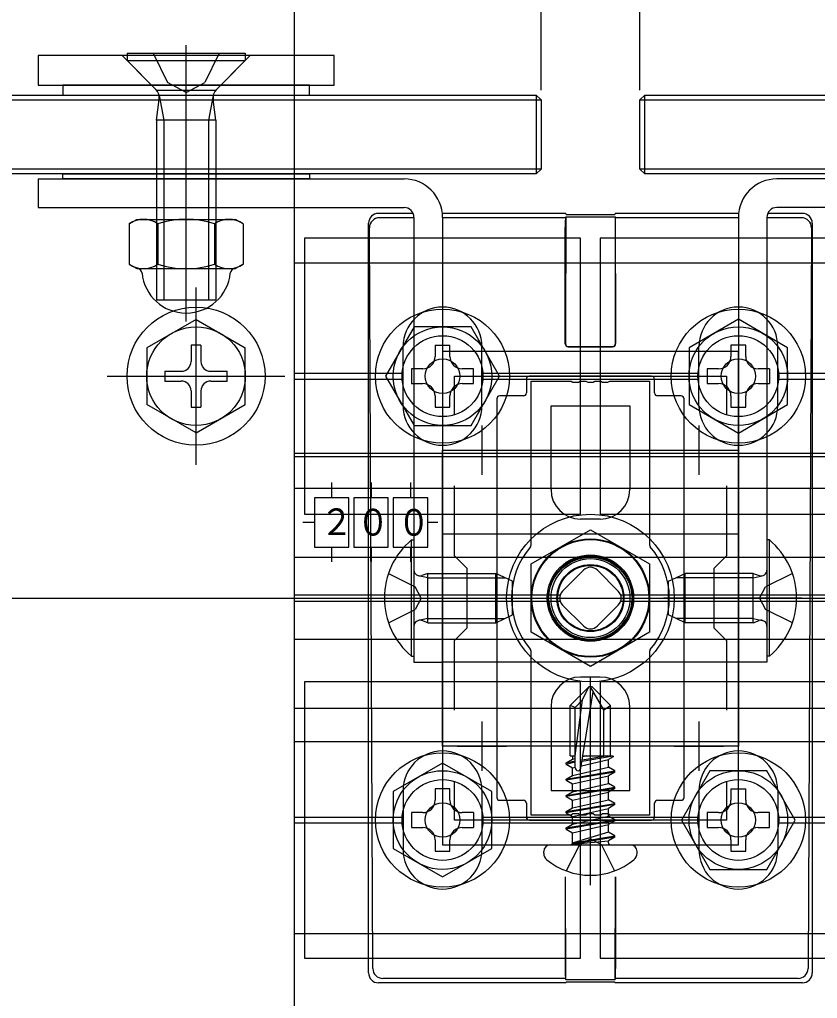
# Model space of a CAD drawing. Units: millimetres, scale not verified. Extents: x -875 to 875, y -1299 to 1293.
# Drawn here: x 367.1 to 448, y 848.6 to 947.9 of the extents above; entities that cross this region are included whole.
import ezdxf
from ezdxf.enums import TextEntityAlignment as Align

# ---------------------------------------------------------------- set-up
doc = ezdxf.new("R2010")
doc.units = ezdxf.units.MM
doc.header["$LTSCALE"] = 8
for name, color, linetype in [('0-2_YKK_11', 7, 'Continuous'), ('0-3_YKK_12', 2, 'Continuous'), ('0-4_YKK_13', 4, 'Continuous'), ('0-5_YKK_D', 6, 'Continuous'), ('0-7_YSS_K', 3, 'Continuous')]:
    doc.layers.add(name, color=color, linetype=linetype)
doc.styles.add('ＭＳ ゴシック', font='')
doc.styles.get('ＭＳ ゴシック').set_extended_font_data('MS Gothic')

msp = doc.modelspace()

# ---------------------------------------------------------------- linework, layer by layer
at = {"layer": '0-2_YKK_11'}
for p, q in [((414, 906.7), (414, 901.7)), ((436, 906.7), (436, 901.7)), ((411.5, 904.2), (416.5, 904.2)), ((433.5, 904.2), (438.5, 904.2)), ((414, 876.7), (414, 871.7)), ((436, 876.7), (436, 871.7)), ((411.5, 874.2), (416.5, 874.2)), ((433.5, 874.2), (438.5, 874.2))]:
    msp.add_line(p, q, dxfattribs=at)
msp.add_lwpolyline([(410, 914.2), (410, 864.2), (440, 864.2), (440, 914.2)], close=True, dxfattribs=at)
for points in [[(411.2, 907.833), (411.2, 911.7), (438.8, 911.7), (438.8, 907.833)], [(411.2, 877.833), (411.2, 884.9), (412.5, 886.2), (412.5, 892.2), (411.2, 893.5), (411.2, 900.567)], [(438.8, 900.567), (438.8, 893.5), (437.5, 892.2), (437.5, 886.2), (438.8, 884.9), (438.8, 877.833)], [(438.8, 870.567), (438.8, 866.7), (411.2, 866.7), (411.2, 870.567)]]:
    msp.add_lwpolyline(points, dxfattribs=at)
at = {"layer": '0-3_YKK_12'}
msp.add_circle((425, 889.2), 6, dxfattribs=at)
at = {"layer": '0-4_YKK_13'}
for p, q in [((384, 917.235), (384, 945.243)), ((377.5, 944.2), (380.5, 941.2)), ((378, 944.45), (390, 944.45)), ((380.65, 944.45), (382.095, 941.487)), ((387.35, 944.45), (385.905, 941.487)), ((390.5, 944.2), (387.5, 941.2)), ((378, 943.7), (390, 943.7)), ((378, 943.7), (380.933, 940.767)), ((390, 943.7), (387.067, 940.767)), ((384, 940.474), (382.095, 941.487)), ((384, 940.474), (385.905, 941.487)), ((-202.5, 940.2), (419.5, 940.2)), ((386.967, 940.653), (381.033, 940.653)), ((381.262, 940.149), (381.75, 937.653)), ((386.738, 940.149), (386.25, 937.653)), ((419.5, 940.2), (419.5, 932.2)), ((419.5, 940.2), (420, 939.7)), ((430, 939.7), (430.5, 940.2)), ((430.5, 932.2), (430.5, 940.2)), ((430.5, 940.2), (769.5, 940.2)), ((-203, 939.7), (420, 939.7)), ((381, 937.653), (381.274, 939.764)), ((387, 937.653), (386.726, 939.764)), ((420, 939.7), (420, 932.7)), ((430, 939.7), (770, 939.7)), ((430, 932.7), (430, 939.7)), ((381.75, 937.653), (381.75, 919.45)), ((386.25, 937.653), (386.25, 919.45)), ((387, 937.653), (387, 919.45)), ((420, 932.7), (-203, 932.7)), ((419.5, 932.2), (-202.5, 932.2)), ((419.5, 932.2), (420, 932.7)), ((770, 932.7), (430, 932.7)), ((430, 932.7), (430.5, 932.2)), ((769.5, 932.2), (430.5, 932.2)), ((369, 931.7), (369, 928.8)), ((369, 931.7), (406.1, 931.7)), ((481, 931.7), (443.9, 931.7)), ((369, 928.8), (406.1, 928.8)), ((407.017, 928.2), (403.5, 928.2)), ((422.5, 928.2), (409.979, 928.2)), ((422.5, 928.2), (422.535, 928.095)), ((422.535, 928.095), (427.465, 928.095)), ((427.465, 928.095), (427.5, 928.2)), ((440.021, 928.2), (427.5, 928.2)), ((446.5, 928.2), (442.983, 928.2)), ((481, 928.8), (443.9, 928.8)), ((378.226, 927.153), (379, 927.6)), ((379, 927.6), (389, 927.6)), ((381.113, 927.153), (381.113, 923.047)), ((386.887, 927.153), (386.887, 923.047)), ((389.774, 927.153), (389, 927.6)), ((402.5, 919.2), (402.5, 927.2)), ((407.1, 927.758), (403.591, 927.758)), ((410, 927.8), (410, 882.7)), ((422.464, 927.758), (410, 927.758)), ((422.464, 927.758), (422.499, 927.863)), ((422.499, 927.863), (427.501, 927.863)), ((427.536, 927.758), (427.501, 927.863)), ((440, 927.758), (427.536, 927.758)), ((440, 927.8), (440, 882.7)), ((446.409, 927.758), (442.9, 927.758)), ((447.5, 927.2), (447.5, 919.2)), ((402.625, 919.2), (402.591, 926.753)), ((447.409, 926.753), (447.375, 919.2)), ((395, 923.2), (455, 923.2)), ((385, 902.7), (385, 920.7)), ((381, 919.45), (387, 919.45)), ((402.5, 851.199), (402.5, 919.2)), ((402.934, 851.636), (402.625, 919.2)), ((447.375, 919.2), (447.066, 851.636)), ((447.5, 919.2), (447.5, 851.199)), ((385, 917.45), (380, 914.563)), ((385, 917.45), (390, 914.563)), ((380, 914.563), (380, 908.837)), ((385.5, 914.85), (384.5, 914.85)), ((384.5, 914.85), (384.5, 913.2)), ((385.5, 914.85), (385.5, 913.2)), ((390, 908.837), (390, 914.563)), ((406, 908.7), (406, 914.7)), ((409.25, 914.85), (409.25, 913.7)), ((409.25, 914.85), (410.75, 914.85)), ((410.75, 913.7), (410.75, 914.85)), ((414, 908.7), (414, 914.7)), ((422.748, 914.683), (427.252, 914.683)), ((422.765, 914.7), (427.235, 914.7)), ((436, 908.7), (436, 914.7)), ((440.75, 914.85), (439.25, 914.85)), ((439.25, 914.85), (439.25, 913.7)), ((440.75, 913.7), (440.75, 914.85)), ((444, 908.7), (444, 914.7)), ((381.85, 912.2), (381.85, 911.2)), ((381.85, 912.2), (383.5, 912.2)), ((386.5, 912.2), (388.15, 912.2)), ((388.15, 911.2), (388.15, 912.2)), ((406.85, 912.45), (406.85, 910.95)), ((408, 912.45), (406.85, 912.45)), ((413.15, 912.45), (412, 912.45)), ((413.15, 910.95), (413.15, 912.45)), ((438, 912.45), (436.85, 912.45)), ((443.15, 912.45), (442, 912.45)), ((443.15, 912.45), (443.15, 910.95)), ((376, 911.7), (394, 911.7)), ((381.85, 911.2), (383.5, 911.2)), ((386.5, 911.2), (388.15, 911.2)), ((395, 912), (406, 912)), ((395, 911.4), (406, 911.4)), ((414, 912), (436, 912)), ((414, 911.4), (436, 911.4)), ((418.5, 911.4), (418.5, 910)), ((431.2, 911.7), (418.8, 911.7)), ((431.5, 910), (431.5, 911.4)), ((444, 912), (455, 912)), ((444, 911.4), (455, 911.4)), ((384.5, 910.2), (384.5, 908.55)), ((385.5, 910.2), (385.5, 908.55)), ((406.85, 910.95), (408, 910.95)), ((412, 910.95), (413.15, 910.95)), ((442, 910.95), (443.15, 910.95)), ((409.25, 909.7), (409.25, 908.55)), ((415.5, 909.4), (415.5, 869)), ((418.2, 909.7), (415.8, 909.7)), ((434.2, 909.7), (431.8, 909.7)), ((434.5, 869), (434.5, 909.4)), ((439.25, 909.7), (439.25, 908.55)), ((440.75, 908.55), (440.75, 909.7)), ((385, 905.95), (380, 908.837)), ((384.5, 908.55), (385.5, 908.55)), ((385, 905.95), (390, 908.837)), ((439.25, 908.55), (440.75, 908.55)), ((395, 900.35), (455, 900.35)), ((398.75, 900.91), (398.75, 899.35)), ((402.75, 900.91), (402.75, 899.35)), ((406.75, 900.91), (406.75, 899.35)), ((426, 897.2), (424, 897.2)), ((397, 896.85), (395.829, 896.85)), ((409.535, 896.85), (408.5, 896.85)), ((398.75, 894.35), (398.75, 892.875)), ((402.75, 894.35), (402.75, 892.875)), ((406.75, 894.35), (406.75, 892.875)), ((406.852, 895.1), (407.1, 895.1)), ((406.852, 883.3), (406.852, 895.1)), ((407.1, 895.1), (407.1, 883.3)), ((442.9, 895.1), (442.9, 883.3)), ((443.148, 895.1), (442.9, 895.1)), ((443.148, 883.3), (443.148, 895.1)), ((395, 893.35), (455, 893.35)), ((404.517, 891.7), (407.235, 890.345)), ((408.5, 891.267), (407.577, 891.46)), ((408.5, 891.7), (407.905, 891.484)), ((408.5, 886.7), (408.5, 891.7)), ((408.5, 891.7), (415.4, 891.7)), ((408.5, 891.267), (416.32, 891.267)), ((415.4, 886.7), (415.4, 891.7)), ((417.1, 890.9), (415.4, 891.7)), ((422.172, 889.907), (424.293, 892.028)), ((425.707, 892.028), (427.828, 889.907)), ((432.9, 890.9), (434.6, 891.7)), ((441.5, 891.267), (433.68, 891.267)), ((441.5, 891.7), (434.6, 891.7)), ((434.6, 886.7), (434.6, 891.7)), ((441.5, 886.7), (441.5, 891.7)), ((441.5, 891.7), (442.095, 891.484)), ((441.5, 891.267), (442.423, 891.46)), ((445.483, 891.7), (442.765, 890.345)), ((407.844, 889.2), (407.235, 890.345)), ((417.1, 887.5), (417.1, 890.9)), ((432.9, 887.5), (432.9, 890.9)), ((442.156, 889.2), (442.765, 890.345)), ((421.925, 889.5), (395, 889.5)), ((403.6, 889.2), (417.6, 889.2)), ((407.844, 889.2), (407.235, 888.055)), ((455, 889.5), (428.075, 889.5)), ((446.4, 889.2), (432.4, 889.2)), ((442.156, 889.2), (442.765, 888.055)), ((395, 888.9), (421.925, 888.9)), ((424.293, 886.372), (422.172, 888.493)), ((427.828, 888.493), (425.707, 886.372)), ((428.075, 888.9), (455, 888.9)), ((404.517, 886.7), (407.235, 888.055)), ((415.4, 886.7), (417.1, 887.5)), ((434.6, 886.7), (432.9, 887.5)), ((445.483, 886.7), (442.765, 888.055)), ((408.5, 887.133), (407.577, 886.94)), ((408.5, 886.7), (407.905, 886.916)), ((408.5, 887.133), (416.32, 887.133)), ((408.5, 886.7), (415.4, 886.7)), ((441.5, 887.133), (433.68, 887.133)), ((441.5, 886.7), (434.6, 886.7)), ((441.5, 887.133), (442.423, 886.94)), ((441.5, 886.7), (442.095, 886.916)), ((395, 885.05), (455, 885.05)), ((406.852, 883.3), (407.1, 883.3)), ((443.148, 883.3), (442.9, 883.3)), ((426, 881.2), (424, 881.2)), ((425, 860.1), (425, 881.202)), ((424.825, 880.2), (422.95, 878.325)), ((424.035, 871.947), (425.289, 879.699)), ((424.207, 878.874), (424.825, 880.2)), ((425.175, 880.2), (424.825, 880.2)), ((426.35, 877.862), (425, 880.2)), ((425.175, 880.2), (427.05, 878.325)), ((422.95, 873.2), (422.95, 878.325)), ((423.45, 878.118), (422.95, 878.325)), ((423.45, 873.2), (424.207, 878.874)), ((427.05, 873.2), (427.05, 878.325)), ((395, 878.05), (455, 878.05)), ((395, 874.67), (455, 874.67)), ((422.528, 872.497), (423.176, 872.87)), ((422.528, 872.497), (423.45, 872.705)), ((422.528, 872.379), (423.45, 872.587)), ((422.528, 872.379), (422.528, 872.497)), ((422.528, 872.379), (423.176, 872.005)), ((422.95, 873.2), (423.45, 873.2)), ((423.176, 873.2), (423.176, 872.87)), ((423.176, 872.87), (423.45, 872.932)), ((424.077, 872.209), (426.824, 872.829)), ((427.311, 873.176), (424.149, 872.649)), ((426.749, 873.2), (424.168, 872.77)), ((424.636, 873.2), (424.223, 873.107)), ((424.238, 873.2), (427.05, 873.2)), ((427.311, 873.11), (426.824, 872.829)), ((426.824, 872.046), (426.824, 872.829)), ((427.311, 873.176), (427.05, 873.2)), ((427.311, 873.176), (427.311, 873.176)), ((427.311, 873.176), (427.311, 873.11)), ((422.528, 870.849), (427.472, 871.673)), ((427.472, 871.555), (422.528, 870.731)), ((423.176, 872.005), (423.45, 872.067)), ((423.176, 871.222), (426.824, 872.046)), ((423.176, 871.222), (423.176, 872.005)), ((427.472, 871.673), (426.824, 872.046)), ((427.472, 871.555), (426.824, 871.181)), ((427.472, 871.555), (427.472, 871.673)), ((422.528, 870.849), (423.176, 871.222)), ((422.528, 870.731), (422.528, 870.849)), ((422.528, 870.731), (423.176, 870.357)), ((423.176, 870.357), (426.824, 871.181)), ((423.176, 869.575), (426.824, 870.399)), ((423.176, 869.575), (423.176, 870.357)), ((426.824, 870.399), (426.824, 871.181)), ((427.472, 870.025), (426.824, 870.399)), ((406, 869.7), (406, 863.7)), ((410.75, 869.85), (409.25, 869.85)), ((409.25, 869.85), (409.25, 868.7)), ((410.75, 868.7), (410.75, 869.85)), ((414, 869.7), (414, 863.7)), ((422.528, 869.201), (427.472, 870.025)), ((427.472, 869.907), (422.528, 869.083)), ((422.528, 869.201), (423.176, 869.575)), ((423.176, 868.709), (426.824, 869.533)), ((427.472, 869.907), (426.824, 869.533)), ((426.824, 868.751), (426.824, 869.533)), ((427.472, 869.907), (427.472, 870.025)), ((436, 869.7), (436, 863.7)), ((439.25, 869.85), (439.25, 868.7)), ((439.25, 869.85), (440.75, 869.85)), ((440.75, 868.7), (440.75, 869.85)), ((444, 869.7), (444, 863.7)), ((415.8, 868.7), (418.2, 868.7)), ((418.5, 868.4), (418.5, 867)), ((422.528, 869.083), (422.528, 869.201)), ((422.528, 869.083), (423.176, 868.709)), ((422.528, 867.553), (427.472, 868.377)), ((423.176, 867.927), (426.824, 868.751)), ((423.176, 867.927), (423.176, 868.709)), ((427.472, 868.377), (426.824, 868.751)), ((427.472, 868.259), (427.472, 868.377)), ((431.5, 867), (431.5, 868.4)), ((431.8, 868.7), (434.2, 868.7)), ((408, 867.45), (406.85, 867.45)), ((413.15, 867.45), (412, 867.45)), ((413.15, 867.45), (413.15, 865.95)), ((427.472, 868.259), (422.528, 867.435)), ((422.528, 867.553), (423.176, 867.927)), ((422.528, 867.435), (422.528, 867.553)), ((422.528, 867.435), (423.176, 867.061)), ((423.176, 867.061), (426.824, 867.885)), ((427.472, 868.259), (426.824, 867.885)), ((426.824, 867.103), (426.824, 867.885)), ((436.85, 867.45), (436.85, 865.95)), ((438, 867.45), (436.85, 867.45)), ((443.15, 867.45), (442, 867.45)), ((443.15, 865.95), (443.15, 867.45)), ((395, 867), (406, 867)), ((395, 866.4), (406, 866.4)), ((414, 867), (436, 867)), ((414, 866.4), (436, 866.4)), ((418.8, 866.7), (431.2, 866.7)), ((427.472, 866.611), (422.528, 865.787)), ((423.176, 866.279), (426.824, 867.103)), ((423.176, 866.279), (423.176, 867.061)), ((427.472, 866.611), (426.824, 866.238)), ((427.472, 866.611), (427.472, 866.729)), ((444, 867), (455, 867)), ((444, 866.4), (455, 866.4)), ((412, 865.95), (413.15, 865.95)), ((422.528, 865.905), (423.176, 866.279)), ((422.528, 865.787), (422.528, 865.905)), ((422.528, 865.787), (423.176, 865.414)), ((423.176, 865.414), (426.824, 866.238)), ((423.176, 864.4), (423.176, 865.414)), ((426.824, 865.455), (423.234, 864.375)), ((426.824, 865.455), (426.824, 866.238)), ((436.85, 865.95), (438, 865.95)), ((442, 865.95), (443.15, 865.95)), ((409.25, 864.7), (409.25, 863.55)), ((410.75, 863.55), (410.75, 864.7)), ((423.234, 864.375), (427.472, 865.081)), ((427.472, 864.963), (423.234, 864.257)), ((423.234, 864.257), (426.824, 864.59)), ((423.875, 864.2), (425, 864.798)), ((426.125, 864.2), (425, 864.798)), ((427.472, 864.963), (426.824, 864.59)), ((426.824, 864.4), (426.824, 864.59)), ((427.472, 864.963), (427.472, 865.081)), ((439.25, 864.7), (439.25, 863.55)), ((409.25, 863.55), (410.75, 863.55)), ((420.265, 863.338), (420.265, 863.5)), ((420.965, 864.2), (429.035, 864.2)), ((423.875, 864.2), (422.55, 861.543)), ((423.234, 864.257), (423.234, 864.375)), ((426.125, 864.2), (427.45, 861.543)), ((429.735, 863.338), (429.735, 863.5)), ((422.448, 860.935), (422.448, 851.641)), ((422.499, 850.537), (422.472, 860.927)), ((427.501, 850.537), (427.528, 860.927)), ((427.552, 860.935), (427.552, 851.641)), ((395, 855.2), (455, 855.2)), ((422.464, 850.642), (403.933, 850.642)), ((422.464, 850.642), (422.499, 850.537)), ((422.499, 850.537), (427.501, 850.537)), ((427.536, 850.642), (427.501, 850.537)), ((446.067, 850.642), (427.536, 850.642)), ((422.5, 850.2), (403.494, 850.2)), ((422.5, 850.2), (422.535, 850.305)), ((422.535, 850.305), (427.465, 850.305)), ((427.465, 850.305), (427.5, 850.2)), ((446.506, 850.2), (427.5, 850.2))]:
    msp.add_line(p, q, dxfattribs=at)
for points in [[(455, 987.9), (455, 790.5), (395, 790.5), (395, 987.9)], [(399, 944.2), (369, 944.2), (369, 941.2), (399, 941.2)], [(396.5, 941.2), (371.5, 941.2), (371.5, 940.2), (396.5, 940.2)], [(396.5, 932.2), (396.5, 931.7), (371.5, 931.7), (371.5, 932.2)], [(396, 897.7), (424, 897.7), (424, 925.7), (396, 925.7)], [(426, 897.7), (454, 897.7), (454, 925.7), (426, 925.7)], [(445, 914.587), (440, 917.474), (435, 914.587), (435, 908.813), (440, 905.926), (445, 908.813)], [(407.113, 916.7), (404.226, 911.7), (407.113, 906.7), (412.887, 906.7), (415.774, 911.7), (412.887, 916.7)], [(440, 904.2), (440, 874.2), (410, 874.2), (410, 904.2)], [(397, 894.35), (400.5, 894.35), (400.5, 899.35), (397, 899.35)], [(401, 894.35), (404.5, 894.35), (404.5, 899.35), (401, 899.35)], [(405, 894.35), (408.5, 894.35), (408.5, 899.35), (405, 899.35)], [(410, 882.7), (410, 895.7), (440, 895.7), (440, 882.7)], [(419, 892.664), (425, 896.128), (431, 892.664), (431, 885.736), (425, 882.272), (419, 885.736)], [(396, 852.7), (424, 852.7), (424, 880.7), (396, 880.7)], [(426, 852.7), (454, 852.7), (454, 880.7), (426, 880.7)], [(415, 869.587), (410, 872.474), (405, 869.587), (405, 863.813), (410, 860.926), (415, 863.813)], [(437.113, 871.7), (434.226, 866.7), (437.113, 861.7), (442.887, 861.7), (445.774, 866.7), (442.887, 871.7)]]:
    msp.add_lwpolyline(points, close=True, dxfattribs=at)
for points in [[(378, 944.45), (378, 944.2), (378, 943.7)], [(390, 944.45), (390, 944.2), (390, 943.7)], [(387, 937.653), (381, 937.653), (381, 919.45)], [(378.226, 927.153), (378.226, 923.047), (379, 922.6), (389, 922.6)], [(389.774, 927.153), (389.774, 923.047), (389, 922.6)], [(407.1, 927.8), (407.1, 882.7), (410, 882.7)], [(422.499, 927.863), (422.469, 916.388), (422.466, 915.001)], [(427.501, 927.863), (427.531, 916.388), (427.534, 915.001)], [(442.9, 927.8), (442.9, 882.7), (440, 882.7)], [(422.448, 914.982), (422.448, 916.388), (422.448, 926.759)], [(427.552, 914.982), (427.552, 916.388), (427.552, 926.759)], [(436.85, 912.45), (436.85, 910.95), (438, 910.95)], [(418.928, 894.408), (419, 894.604), (419, 911.2), (423.042, 911.2), (423.225, 911.08), (423.775, 911.08), (423.958, 911.2), (424.542, 911.2), (424.725, 911.08), (425.275, 911.08), (425.458, 911.2), (426.042, 911.2), (426.225, 911.08), (426.775, 911.08), (426.958, 911.2), (431, 911.2)], [(431, 911.2), (431, 894.604), (431.072, 894.408)], [(409.25, 908.55), (410.75, 908.55), (410.75, 909.7)], [(421, 900.2), (421, 908.7), (429, 908.7), (429, 900.2)], [(395, 903.559), (395, 903.908), (455, 903.908)], [(395, 874.67), (395, 903.559), (455, 903.559)], [(431.072, 883.992), (431, 883.796), (431, 867.2), (426.958, 867.2), (426.775, 867.32), (426.225, 867.32), (426.042, 867.2), (425.458, 867.2), (425.275, 867.32), (424.725, 867.32), (424.542, 867.2), (423.958, 867.2), (423.775, 867.32), (423.225, 867.32), (423.042, 867.2), (419, 867.2), (419, 883.796), (418.928, 883.992)], [(423.45, 871.994), (423.45, 878.118), (424.207, 878.874)], [(426.35, 873.2), (426.35, 877.862), (427.05, 878.325)], [(421, 878.2), (421, 869.7), (429, 869.7), (429, 878.2)], [(406.85, 867.45), (406.85, 865.95), (408, 865.95)], [(422.528, 865.905), (427.472, 866.729), (426.824, 867.103)], [(427.472, 864.963), (427.472, 865.081), (426.824, 865.455)], [(439.25, 863.55), (440.75, 863.55), (440.75, 864.7)]]:
    msp.add_lwpolyline(points, dxfattribs=at)
for centre, radius in [((385, 911.7), 7), ((410, 911.7), 6.8), ((440, 911.7), 6.8), ((385, 911.7), 5), ((410, 911.7), 5), ((440, 911.7), 5), ((410, 911.7), 4.1), ((440, 911.7), 4.1), ((410, 911.7), 1.75), ((440, 911.7), 1.75), ((425, 889.2), 8.5), ((425, 889.2), 8.5), ((425, 889.2), 5.928), ((425, 889.2), 4.375), ((425, 889.2), 4.25), ((425, 889.2), 4.25), ((425, 889.103), 4.245), ((425, 889.2), 4), ((425, 889.2), 4), ((425, 889.2), 4), ((425, 889.2), 3.4), ((425, 889.2), 3.324), ((425, 889.2), 3.32), ((410, 866.7), 6.8), ((440, 866.7), 6.8), ((410, 866.7), 5), ((440, 866.7), 5), ((410, 866.7), 4.1), ((440, 866.7), 4.1), ((410, 866.7), 1.75), ((440, 866.7), 1.75)]:
    msp.add_circle(centre, radius, dxfattribs=at)
for centre, radius, start, end in [((380.084, 939.919), 1.2, 352.60453, 45), ((387.916, 939.919), 1.2, 135, 187.39547), ((406.1, 927.8), 3.9, 0, 90), ((443.9, 927.8), 3.9, 90, 180), ((403.5, 927.2), 1, 90, 180), ((406.1, 927.8), 1, 0, 90), ((443.9, 927.8), 1, 90, 180), ((446.5, 927.2), 1, 0, 90), ((379.67, 925.044), 2.556, 55.61575, 124.38425), ((384, 918.047), 9.553, 72.41205, 107.58795), ((388.33, 925.044), 2.556, 55.61575, 124.38425), ((403.591, 926.758), 1, 90, 180.2617), ((446.409, 926.758), 1, 359.7383, 90), ((379.67, 925.156), 2.556, 235.61575, 304.38425), ((384, 932.153), 9.553, 252.41205, 287.58795), ((388.33, 925.156), 2.556, 235.61575, 304.38425), ((379.025, 922.1), 0.5, 5.73917, 90), ((384, 922.6), 4.5, 185.73917, 354.26083), ((388.975, 922.1), 0.5, 90, 174.26083), ((410, 914.7), 4, 0, 180), ((440, 914.7), 4, 0, 180), ((383.5, 913.2), 1, 270, 0), ((386.5, 913.2), 1, 180, 270), ((408, 913.7), 1.25, 270, 0), ((412, 913.7), 1.25, 180, 270), ((438, 913.7), 1.25, 270, 0), ((442, 913.7), 1.25, 180, 270), ((383.5, 910.2), 1, 0, 90), ((386.5, 910.2), 1, 90, 180), ((408, 909.7), 1.25, 0, 90), ((412, 909.7), 1.25, 90, 180), ((438, 909.7), 1.25, 0, 90), ((442, 909.7), 1.25, 90, 180), ((410, 908.7), 4, 180, 0), ((440, 908.7), 4, 180, 0), ((424, 900.2), 3, 180.00001, 269.99999), ((426, 900.2), 3, 270.00001, 359.99999), ((411.8, 889.2), 7.7, 129.98312, 230.01688), ((425, 889.2), 8, 139.3793, 220.6207), ((425, 889.2), 8, 319.3793, 40.6207), ((438.2, 889.2), 7.7, 309.98312, 50.01688), ((425, 889.2), 4.25, 359.99999, 180.00001), ((425, 891.321), 1, 45, 135), ((407.7, 892.048), 0.6, 180, 289.96957), ((442.3, 892.048), 0.6, 250.03043, 0), ((422.879, 889.2), 1, 135, 225), ((427.121, 889.2), 1, 315, 45), ((424.999, 889.302), 4.25, 183.27666, 357.50585), ((407.7, 886.352), 0.6, 70.03043, 180), ((425, 887.079), 1, 225, 315), ((442.3, 886.352), 0.6, 0, 109.96957), ((424, 878.2), 3, 90.00001, 179.99999), ((426, 878.2), 3, 0.00001, 89.99999), ((410, 869.7), 4, 0, 180), ((440, 869.7), 4, 0, 180), ((423.744, 871.994), 0.294, 180, 270), ((423.744, 871.994), 0.294, 270, 350.8071), ((408, 868.7), 1.25, 270, 0), ((412, 868.7), 1.25, 180, 270), ((438, 868.7), 1.25, 270, 0), ((442, 868.7), 1.25, 180, 270), ((408, 864.7), 1.25, 0, 90), ((412, 864.7), 1.25, 90, 180), ((438, 864.7), 1.25, 0, 90), ((442, 864.7), 1.25, 90, 180), ((422.976, 864.4), 0.2, 270, 360), ((427.024, 864.4), 0.2, 180, 270), ((410, 863.7), 4, 180, 0), ((420.965, 863.5), 0.7, 90, 180), ((429.035, 863.5), 0.7, 0, 90), ((440, 863.7), 4, 180, 0), ((421.127, 863.338), 0.862, 180, 230.87645), ((425, 868.1), 7, 230.87645, 270), ((425, 868.1), 7, 270, 309.12355), ((428.873, 863.338), 0.862, 309.12355, 0), ((403.936, 851.644), 1.002, 180.44387, 269.81844), ((446.064, 851.644), 1.002, 270.18156, 359.55613)]:
    msp.add_arc(centre, radius, start, end, dxfattribs=at)
for centre, major_axis, ratio, start_param, end_param in [((422.465, 926.759), (0, -1), 0.017455, 3.193953, 4.712389), ((427.535, 926.759), (0, -1), 0.017455, 1.570796, 3.089233), ((422.766, 915.001), (-0.123, -0.275), 0.996125, 5.132377, 6.702869), ((427.234, 915.001), (0.123, -0.275), 0.996125, 5.863502, 7.433993), ((422.748, 914.983), (0.212, 0.212), 0.999695, 2.356347, 3.926839), ((427.252, 914.983), (-0.212, 0.212), 0.999695, 2.356347, 3.926839), ((418.8, 911.4), (-0.212, 0.212), 0.999695, 5.497939, 7.068431), ((431.2, 911.4), (0.212, 0.212), 0.999695, 5.497939, 7.068431), ((415.8, 909.4), (-0.212, 0.212), 0.999695, 5.497939, 7.068431), ((418.2, 910), (0.212, -0.212), 0.999695, 5.497939, 7.068431), ((431.8, 910), (-0.212, -0.212), 0.999695, 5.497939, 7.068431), ((434.2, 909.4), (0.212, 0.212), 0.999695, 5.497939, 7.068431), ((415.8, 869), (-0.212, -0.212), 0.999695, 5.497939, 7.068431), ((418.2, 868.4), (0.212, 0.212), 0.999695, 5.497939, 7.068431), ((431.8, 868.4), (-0.212, 0.212), 0.999695, 5.497939, 7.068431), ((434.2, 869), (0.212, -0.212), 0.999695, 5.497939, 7.068431), ((418.8, 867), (-0.212, -0.212), 0.999695, 5.497939, 7.068431), ((431.2, 867), (0.212, -0.212), 0.999695, 5.497939, 7.068431), ((422.465, 851.641), (0, 1), 0.017455, 1.570796, 3.089233), ((427.535, 851.641), (0, 1), 0.017455, 3.193953, 4.712389), ((403.501, 851.206), (0.487, 0.883), 0.991424, 2.078413, 3.641926), ((446.499, 851.206), (-0.487, 0.883), 0.991424, 2.641259, 4.204772)]:
    msp.add_ellipse(centre, major_axis=major_axis, ratio=ratio, start_param=start_param, end_param=end_param, dxfattribs=at)
at = {"layer": '0-5_YKK_D'}
for p, q in [((420, 940.7), (420, 1020.2)), ((430, 940.7), (430, 1020.2))]:
    msp.add_line(p, q, dxfattribs=at)
at = {"layer": '0-7_YSS_K'}
msp.add_line((-175, 889.2), (839.228, 889.2), dxfattribs=at)

# ---------------------------------------------------------------- texts
at = {"layer": '0-4_YKK_13', "style": 'ＭＳ ゴシック', "width": 0.9}
for s, p in [('２', (397.594, 894.768)), ('０', (401.283, 894.728)), ('０', (405.42, 894.71))]:
    msp.add_text(s, height=2.711, dxfattribs=at).set_placement(p, align=Align.BOTTOM_LEFT)

doc.saveas('drawing.dxf')
